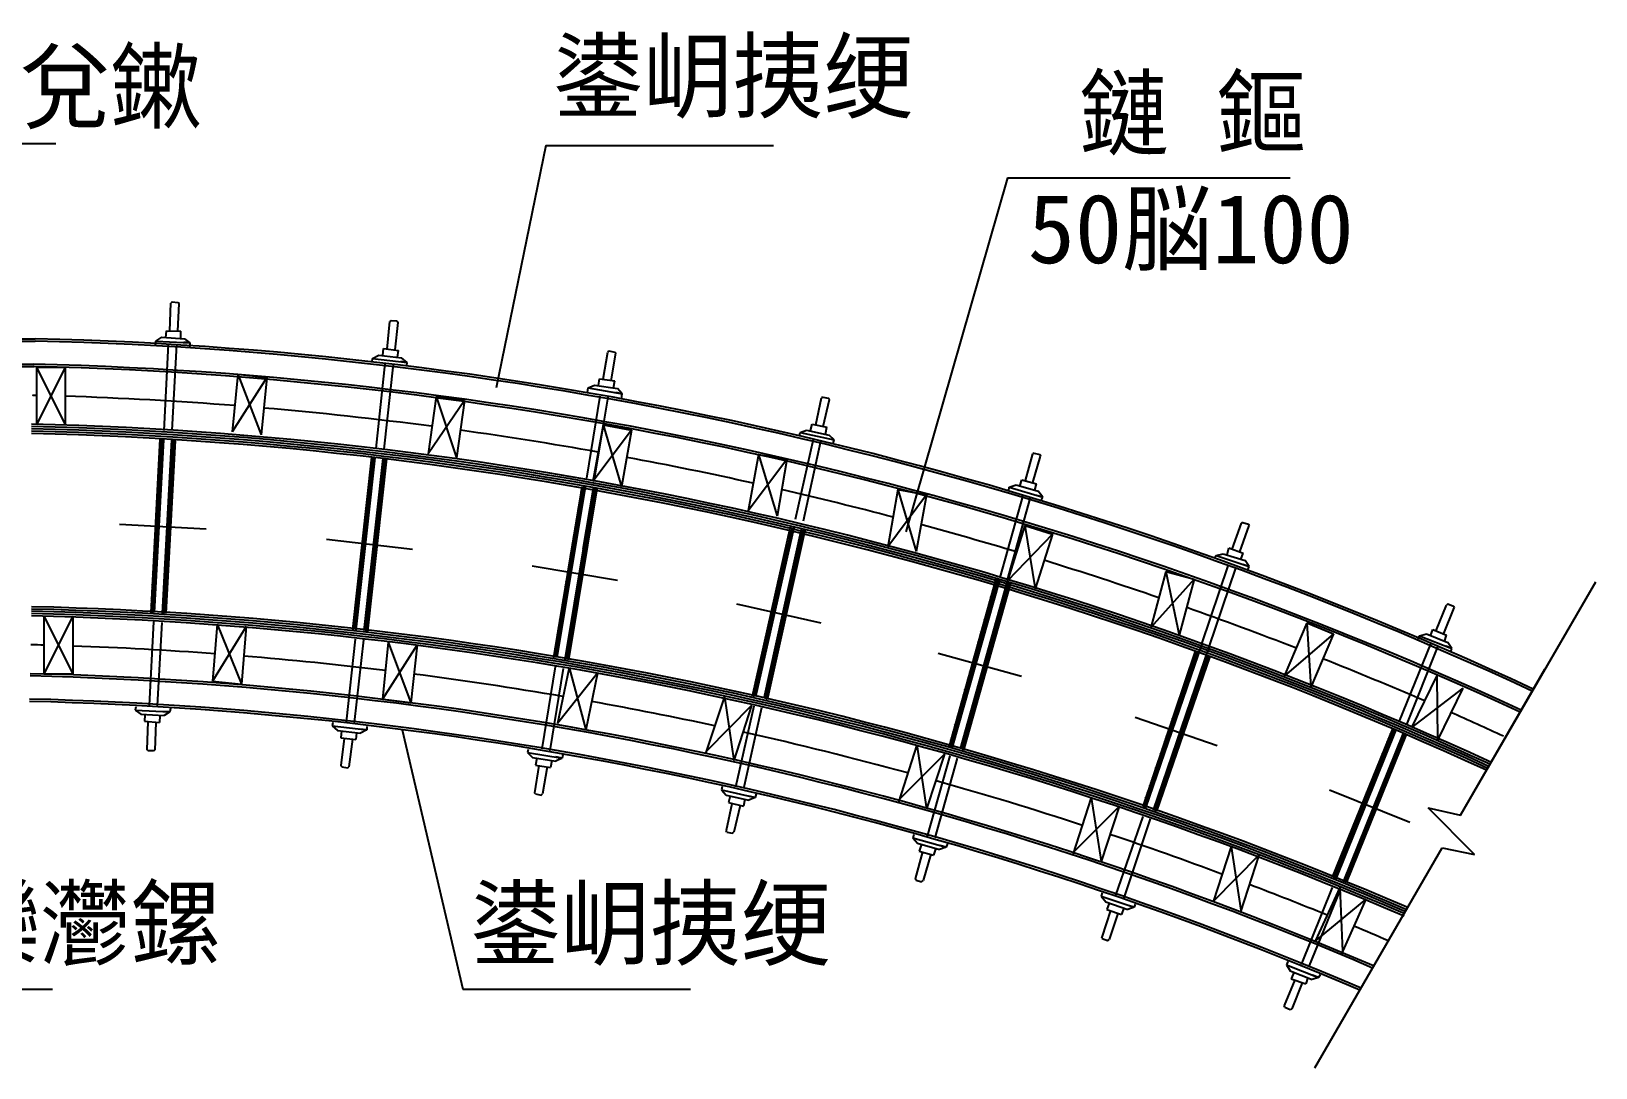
# Model space of a CAD drawing. Header units: metres. Extents: x 0 to 193, y 0 to 136.
# Drawn here: x 65.4 to 92.48, y 78.46 to 96.4 of the extents above; entities that cross this region are included whole.
import ezdxf

# ---------------------------------------------------------------- set-up
doc = ezdxf.new("R2010")
doc.units = ezdxf.units.M
doc.layers.add(' ', color=7, linetype='Continuous')

msp = doc.modelspace()

# ---------------------------------------------------------------- linework, layer by layer
at = {"layer": ' '}
for p, q in [((67.56, 91.04), (68.15, 91.01)), ((71.31, 90.74), (71.91, 90.67)), ((75.04, 90.23), (75.63, 90.13)), ((78.71, 89.46), (79.3, 89.33)), ((82.33, 88.51), (82.91, 88.34)), ((66.93, 87.87), (68.43, 87.79)), ((70.51, 87.61), (72, 87.44)), ((85.91, 87.33), (86.48, 87.14)), ((74.07, 87.15), (75.55, 86.9)), ((90.14, 82.83), (92.48, 86.87)), ((77.61, 86.49), (79.07, 86.16)), ((89.43, 85.94), (89.99, 85.72)), ((81.1, 85.64), (82.54, 85.24)), ((90.14, 82.83), (91.6, 85.36)), ((65.62, 85.28), (66.12, 85.28)), ((68.54, 85.15), (69.04, 85.1)), ((71.48, 84.84), (71.97, 84.78)), ((67.2, 84.65), (67.8, 84.62)), ((84.51, 84.53), (85.93, 84.04)), ((70.61, 84.38), (71.21, 84.31)), ((73.99, 83.92), (74.59, 83.82)), ((77.35, 83.27), (77.93, 83.14)), ((87.87, 83.27), (89.26, 82.71)), ((89.58, 82.96), (90.14, 82.83)), ((90.38, 82.15), (89.58, 82.96)), ((80.66, 82.44), (81.24, 82.28)), ((87.62, 78.46), (89.82, 82.27)), ((89.82, 82.27), (90.38, 82.15)), ((83.92, 81.43), (84.49, 81.24)), ((87.13, 80.24), (87.68, 80.02))]:
    msp.add_line(p, q, dxfattribs=at)
for centre, radius, start, end in [((63.93, 26.06), 65, 65.02, 88.64), ((63.93, 26.06), 65.04, 65.02, 88.64), ((63.89, 25.62), 65, 65.18, 88.64), ((63.89, 25.62), 65.04, 65.18, 88.64), ((63.89, 25.62), 64.5, 88.58, 88.64), ((63.89, 25.62), 64.5, 85.52, 88.14), ((63.89, 25.62), 64.5, 82.48, 85.08), ((63.89, 25.62), 63.84, 65.28, 88.64), ((63.89, 25.62), 63.88, 65.27, 88.64), ((63.89, 25.62), 63.92, 65.27, 88.64), ((63.89, 25.62), 63.96, 65.27, 88.64), ((63.89, 25.62), 64, 65.26, 88.64), ((63.89, 25.62), 64.5, 79.89, 82.03), ((63.89, 25.62), 64.5, 77.46, 79.44), ((63.89, 25.62), 64.5, 75.24, 77.01), ((63.89, 25.62), 64.5, 73.27, 74.8), ((63.89, 25.62), 64.5, 70.97, 72.83), ((63.89, 22.46), 63.96, 66.68, 88.64), ((63.89, 22.46), 64, 66.68, 88.64), ((63.89, 25.62), 64.5, 68.72, 70.53), ((63.89, 22.46), 63.84, 66.68, 88.64), ((63.89, 22.46), 63.88, 66.68, 88.64), ((63.89, 22.46), 63.92, 66.68, 88.64), ((63.89, 22.46), 63.34, 88.43, 88.64), ((63.89, 22.46), 63.34, 85.75, 87.98), ((63.89, 22.46), 63.34, 83.07, 85.3), ((63.89, 25.62), 64.5, 66.6, 68.28), ((63.89, 22.46), 62.84, 66.81, 88.64), ((63.89, 22.46), 62.8, 66.81, 88.64), ((63.89, 22.46), 63.34, 80.26, 82.62), ((63.89, 22.46), 62.36, 66.86, 88.64), ((63.89, 22.46), 62.4, 66.85, 88.64), ((63.89, 22.46), 63.34, 77.84, 79.8), ((63.89, 25.62), 64.5, 65.26, 66.15), ((63.89, 22.46), 63.34, 74.73, 77.38), ((63.89, 22.46), 63.34, 71.87, 74.27), ((63.89, 22.46), 63.34, 69.55, 71.42), ((63.89, 22.46), 63.34, 67.79, 69.1), ((63.89, 22.46), 63.34, 66.75, 67.34)]:
    msp.add_arc(centre, radius, start, end, dxfattribs=at)
for p, q in [((62.02, 94.46), (65.83, 94.46)), ((74.31, 94.43), (73.45, 90.23)), ((74.31, 94.43), (78.25, 94.43)), ((82.3, 93.87), (80.54, 87.74)), ((82.3, 93.87), (87.19, 93.87)), ((67.8, 91.22), (67.82, 91.7)), ((67.84, 91.72), (67.82, 91.7)), ((67.84, 91.72), (67.94, 91.71)), ((67.94, 91.71), (67.96, 91.69)), ((67.94, 91.21), (67.96, 91.69)), ((71.56, 90.9), (71.61, 91.38)), ((71.63, 91.4), (71.61, 91.38)), ((71.63, 91.4), (71.73, 91.39)), ((71.7, 90.89), (71.75, 91.36)), ((71.73, 91.39), (71.75, 91.36)), ((53.62, 91.08), (65.47, 91.08)), ((53.62, 91.04), (65.47, 91.04)), ((67.55, 90.98), (67.56, 91.04)), ((67.56, 91.04), (67.66, 91.11)), ((67.66, 91.11), (68.06, 91.08)), ((67.7, 89.49), (67.78, 90.99)), ((67.73, 91.1), (67.74, 91.22)), ((67.74, 91.22), (67.99, 91.21)), ((67.99, 91.09), (67.99, 91.21)), ((68.15, 91.01), (68.04, 91.02)), ((68.15, 91.01), (68.06, 91.08)), ((68.15, 90.95), (68.15, 91.01)), ((67.84, 89.49), (67.92, 90.98)), ((71.3, 90.68), (71.31, 90.74)), ((71.31, 90.74), (71.42, 90.8)), ((71.42, 90.8), (71.81, 90.75)), ((71.49, 90.79), (71.5, 90.91)), ((71.5, 90.91), (71.76, 90.88)), ((71.74, 90.76), (71.76, 90.88)), ((71.91, 90.67), (71.81, 90.75)), ((75.3, 90.38), (75.38, 90.85)), ((75.4, 90.87), (75.38, 90.85)), ((75.4, 90.87), (75.5, 90.85)), ((75.44, 90.35), (75.52, 90.83)), ((75.5, 90.85), (75.52, 90.83)), ((53.62, 90.64), (65.45, 90.64)), ((53.62, 90.6), (65.45, 90.6)), ((65.99, 90.59), (65.49, 89.59)), ((65.49, 90.59), (65.99, 89.59)), ((65.49, 90.59), (65.49, 89.59)), ((65.49, 90.59), (65.99, 90.59)), ((65.99, 90.59), (65.99, 89.59)), ((68.98, 90.47), (68.88, 89.47)), ((68.98, 90.47), (69.48, 90.41)), ((68.98, 90.47), (69.38, 89.42)), ((71.37, 89.18), (71.53, 90.65)), ((71.51, 89.17), (71.67, 90.64)), ((71.91, 90.67), (71.8, 90.69)), ((71.9, 90.61), (71.91, 90.67)), ((69.48, 90.41), (68.88, 89.47)), ((69.48, 90.41), (69.38, 89.42)), ((75.03, 90.15), (75.04, 90.23)), ((75.04, 90.23), (75.15, 90.28)), ((75.15, 90.28), (75.55, 90.22)), ((75.22, 90.27), (75.24, 90.39)), ((75.24, 90.39), (75.5, 90.35)), ((75.48, 90.23), (75.5, 90.35)), ((75.63, 90.13), (75.55, 90.22)), ((72.41, 90.08), (72.27, 89.09)), ((72.9, 90.01), (72.27, 89.09)), ((72.41, 90.08), (72.76, 89.02)), ((72.41, 90.08), (72.9, 90.01)), ((72.9, 90.01), (72.76, 89.02)), ((75.02, 88.67), (75.25, 90.09)), ((75.15, 88.65), (75.39, 90.07)), ((75.63, 90.13), (75.52, 90.15)), ((75.62, 90.04), (75.63, 90.13)), ((78.98, 89.59), (79.08, 90.06)), ((79.1, 90.07), (79.08, 90.06)), ((79.1, 90.07), (79.2, 90.05)), ((79.11, 89.56), (79.22, 90.03)), ((79.2, 90.05), (79.22, 90.03)), ((75.3, 89.59), (75.12, 88.61)), ((75.79, 89.5), (75.12, 88.61)), ((75.3, 89.59), (75.79, 89.5)), ((75.3, 89.59), (75.62, 88.52)), ((75.79, 89.5), (75.62, 88.52)), ((78.7, 89.4), (78.71, 89.46)), ((78.71, 89.46), (78.82, 89.5)), ((78.82, 89.5), (79.21, 89.41)), ((78.89, 89.49), (78.92, 89.6)), ((78.92, 89.6), (79.17, 89.55)), ((79.15, 89.43), (79.17, 89.55)), ((79.3, 89.33), (79.21, 89.41)), ((67.63, 89.34), (67.47, 86.34)), ((67.66, 89.33), (67.5, 86.34)), ((67.69, 89.33), (67.53, 86.34)), ((67.66, 89.24), (67.62, 89.21)), ((67.65, 89.17), (67.62, 89.2)), ((67.65, 89.19), (67.62, 89.17)), ((67.65, 89.13), (67.62, 89.16)), ((67.65, 89.15), (67.62, 89.12)), ((67.65, 89.1), (67.62, 89.08)), ((67.69, 89.33), (67.63, 88.25)), ((67.66, 89.26), (67.63, 89.29)), ((67.66, 89.22), (67.63, 89.25)), ((67.83, 89.33), (67.67, 86.33)), ((67.86, 89.32), (67.7, 86.33)), ((67.89, 89.32), (67.73, 86.33)), ((67.83, 89.33), (67.77, 88.25)), ((67.88, 89.19), (67.85, 89.16)), ((67.88, 89.15), (67.85, 89.18)), ((67.88, 89.14), (67.85, 89.11)), ((67.88, 89.1), (67.85, 89.07)), ((67.89, 89.32), (67.86, 89.29)), ((67.89, 89.29), (67.86, 89.32)), ((67.89, 89.24), (67.86, 89.27)), ((67.88, 89.2), (67.86, 89.23)), ((78.63, 87.96), (78.94, 89.34)), ((78.77, 87.93), (79.07, 89.31)), ((79.3, 89.33), (79.19, 89.35)), ((79.28, 89.27), (79.3, 89.33)), ((82.61, 88.63), (82.74, 89.09)), ((82.76, 89.1), (82.74, 89.09)), ((82.76, 89.1), (82.86, 89.08)), ((67.64, 88.99), (67.61, 89.02)), ((67.64, 88.95), (67.61, 88.98)), ((67.64, 88.97), (67.61, 88.94)), ((67.64, 88.9), (67.61, 88.93)), ((67.64, 88.92), (67.61, 88.9)), ((67.64, 88.86), (67.61, 88.89)), ((67.64, 88.88), (67.61, 88.85)), ((67.88, 89.05), (67.84, 89.02)), ((67.87, 88.97), (67.84, 89)), ((67.87, 88.93), (67.84, 88.96)), ((67.87, 88.92), (67.84, 88.89)), ((67.87, 88.88), (67.84, 88.91)), ((67.87, 88.87), (67.84, 88.84)), ((67.87, 89.02), (67.85, 89.05)), ((71.29, 89.03), (70.96, 86.05)), ((71.32, 89.03), (70.99, 86.05)), ((71.35, 89.02), (71.02, 86.04)), ((71.49, 89.01), (71.16, 86.03)), ((71.52, 89.01), (71.19, 86.02)), ((71.55, 89), (71.22, 86.02)), ((71.35, 89.02), (71.23, 87.95)), ((71.31, 88.89), (71.27, 88.86)), ((71.3, 88.82), (71.27, 88.85)), ((71.3, 88.84), (71.27, 88.82)), ((71.31, 88.91), (71.28, 88.94)), ((71.31, 88.93), (71.28, 88.91)), ((71.3, 88.86), (71.28, 88.9)), ((71.31, 88.95), (71.29, 88.99)), ((71.49, 89.01), (71.37, 87.94)), ((71.54, 88.87), (71.5, 88.84)), ((71.53, 88.82), (71.5, 88.8)), ((71.54, 88.88), (71.51, 88.91)), ((71.53, 88.83), (71.51, 88.87)), ((71.55, 89), (71.52, 88.97)), ((71.55, 88.97), (71.52, 89)), ((71.54, 88.92), (71.52, 88.96)), ((77.99, 89.08), (77.81, 88.1)), ((78.48, 88.99), (77.81, 88.1)), ((77.99, 89.08), (78.31, 88.01)), ((77.99, 89.08), (78.48, 88.99)), ((78.48, 88.99), (78.31, 88.01)), ((82.74, 88.59), (82.87, 89.05)), ((82.86, 89.08), (82.87, 89.05)), ((67.62, 88.63), (67.59, 88.66)), ((67.62, 88.59), (67.59, 88.62)), ((67.63, 88.72), (67.6, 88.75)), ((67.63, 88.68), (67.6, 88.71)), ((67.85, 88.61), (67.82, 88.65)), ((67.86, 88.75), (67.83, 88.78)), ((67.86, 88.7), (67.83, 88.74)), ((67.85, 88.66), (67.83, 88.69)), ((71.28, 88.62), (71.24, 88.59)), ((71.27, 88.55), (71.24, 88.58)), ((71.27, 88.57), (71.24, 88.55)), ((71.28, 88.64), (71.25, 88.67)), ((71.28, 88.66), (71.25, 88.64)), ((71.28, 88.6), (71.25, 88.63)), ((71.3, 88.8), (71.26, 88.77)), ((71.28, 88.69), (71.26, 88.72)), ((71.51, 88.6), (71.47, 88.57)), ((71.5, 88.55), (71.47, 88.53)), ((71.51, 88.61), (71.48, 88.64)), ((71.5, 88.57), (71.48, 88.6)), ((71.53, 88.78), (71.49, 88.75)), ((71.52, 88.73), (71.49, 88.71)), ((71.52, 88.7), (71.49, 88.73)), ((71.51, 88.65), (71.49, 88.69)), ((82.33, 88.51), (82.45, 88.55)), ((82.45, 88.55), (82.83, 88.44)), ((82.51, 88.53), (82.55, 88.64)), ((82.55, 88.64), (82.8, 88.57)), ((82.77, 88.46), (82.8, 88.57)), ((67.61, 88.45), (67.58, 88.48)), ((67.61, 88.41), (67.58, 88.44)), ((67.61, 88.36), (67.58, 88.39)), ((67.61, 88.32), (67.58, 88.35)), ((67.84, 88.43), (67.81, 88.47)), ((67.84, 88.39), (67.81, 88.42)), ((67.84, 88.35), (67.81, 88.38)), ((67.85, 88.48), (67.82, 88.51)), ((71.24, 88.28), (71.21, 88.32)), ((71.25, 88.37), (71.22, 88.41)), ((71.25, 88.33), (71.22, 88.36)), ((71.26, 88.42), (71.23, 88.45)), ((71.48, 88.34), (71.45, 88.38)), ((71.47, 88.3), (71.45, 88.33)), ((71.49, 88.43), (71.46, 88.46)), ((71.48, 88.39), (71.46, 88.42)), ((74.93, 88.52), (74.44, 85.56)), ((74.96, 88.52), (74.47, 85.56)), ((74.99, 88.51), (74.5, 85.56)), ((75.13, 88.49), (74.64, 85.53)), ((75.16, 88.49), (74.67, 85.53)), ((75.19, 88.48), (74.7, 85.52)), ((74.99, 88.51), (74.81, 87.45)), ((74.92, 88.29), (74.89, 88.27)), ((74.94, 88.38), (74.9, 88.36)), ((74.93, 88.31), (74.9, 88.35)), ((74.93, 88.34), (74.9, 88.31)), ((74.95, 88.42), (74.91, 88.4)), ((74.93, 88.36), (74.91, 88.39)), ((74.95, 88.45), (74.92, 88.48)), ((74.94, 88.4), (74.92, 88.44)), ((75.13, 88.49), (74.95, 87.43)), ((75.16, 88.3), (75.12, 88.28)), ((75.17, 88.35), (75.13, 88.32)), ((75.17, 88.36), (75.14, 88.39)), ((75.16, 88.31), (75.14, 88.35)), ((75.19, 88.48), (75.15, 88.46)), ((75.17, 88.4), (75.15, 88.44)), ((75.18, 88.45), (75.16, 88.48)), ((80.4, 88.47), (80.23, 87.48)), ((80.9, 88.38), (80.23, 87.48)), ((80.4, 88.47), (80.72, 87.4)), ((80.4, 88.47), (80.9, 88.38)), ((80.9, 88.38), (80.72, 87.4)), ((82.17, 86.95), (82.57, 88.37)), ((82.3, 86.91), (82.7, 88.33)), ((82.32, 88.45), (82.33, 88.51)), ((82.91, 88.34), (82.8, 88.37)), ((82.91, 88.34), (82.83, 88.44)), ((82.89, 88.29), (82.91, 88.34)), ((67.59, 88.05), (67.56, 88.08)), ((67.6, 88.18), (67.57, 88.22)), ((67.6, 88.14), (67.57, 88.17)), ((67.59, 88.09), (67.57, 88.13)), ((67.82, 88.08), (67.79, 88.11)), ((67.83, 88.21), (67.8, 88.24)), ((67.83, 88.17), (67.8, 88.2)), ((67.83, 88.12), (67.8, 88.15)), ((71.21, 88.02), (71.18, 88.05)), ((71.22, 88.1), (71.19, 88.14)), ((71.22, 88.06), (71.19, 88.09)), ((71.23, 88.15), (71.2, 88.18)), ((71.45, 88.07), (71.42, 88.11)), ((71.44, 88.03), (71.42, 88.06)), ((71.46, 88.16), (71.43, 88.2)), ((71.45, 88.12), (71.43, 88.15)), ((74.89, 88.07), (74.85, 88.05)), ((74.89, 88.11), (74.86, 88.09)), ((74.88, 88.05), (74.86, 88.08)), ((74.9, 88.14), (74.87, 88.17)), ((74.9, 88.16), (74.87, 88.13)), ((74.89, 88.09), (74.87, 88.13)), ((74.9, 88.18), (74.88, 88.21)), ((75.11, 88.04), (75.08, 88.01)), ((75.12, 88.08), (75.09, 88.06)), ((75.12, 88.05), (75.09, 88.08)), ((75.12, 88.09), (75.1, 88.13)), ((75.14, 88.22), (75.11, 88.19)), ((75.14, 88.18), (75.11, 88.22)), ((75.13, 88.14), (75.11, 88.17)), ((75.15, 88.26), (75.12, 88.23)), ((67.58, 87.87), (67.55, 87.9)), ((67.58, 87.83), (67.55, 87.86)), ((67.58, 87.78), (67.55, 87.81)), ((67.58, 87.91), (67.56, 87.95)), ((67.81, 87.9), (67.78, 87.93)), ((67.81, 87.85), (67.78, 87.88)), ((67.81, 87.81), (67.78, 87.84)), ((67.82, 87.94), (67.79, 87.97)), ((71.19, 87.84), (71.16, 87.87)), ((71.19, 87.79), (71.16, 87.83)), ((71.18, 87.75), (71.16, 87.78)), ((71.2, 87.88), (71.17, 87.91)), ((71.42, 87.81), (71.39, 87.84)), ((71.41, 87.76), (71.39, 87.79)), ((71.43, 87.9), (71.4, 87.93)), ((71.42, 87.85), (71.4, 87.88)), ((74.84, 87.78), (74.81, 87.82)), ((74.85, 87.83), (74.82, 87.86)), ((74.85, 87.87), (74.83, 87.9)), ((74.86, 87.91), (74.84, 87.95)), ((75.08, 87.83), (75.05, 87.86)), ((75.07, 87.78), (75.05, 87.82)), ((75.09, 87.87), (75.06, 87.91)), ((75.09, 87.92), (75.07, 87.95)), ((78.54, 87.82), (77.88, 84.89)), ((78.57, 87.81), (77.91, 84.88)), ((78.6, 87.81), (77.94, 84.88)), ((78.73, 87.78), (78.08, 84.85)), ((78.76, 87.77), (78.11, 84.84)), ((78.79, 87.76), (78.14, 84.83)), ((78.6, 87.81), (78.36, 86.75)), ((78.73, 87.78), (78.5, 86.72)), ((78.55, 87.74), (78.53, 87.78)), ((78.79, 87.76), (78.75, 87.74)), ((78.78, 87.73), (78.76, 87.76)), ((82.6, 87.85), (82.3, 86.89)), ((82.6, 87.85), (83.08, 87.7)), ((82.6, 87.85), (82.78, 86.75)), ((86.19, 87.44), (86.35, 87.89)), ((86.32, 87.39), (86.48, 87.85)), ((86.37, 87.9), (86.35, 87.89)), ((86.37, 87.9), (86.47, 87.87)), ((86.47, 87.87), (86.48, 87.85)), ((67.56, 87.51), (67.53, 87.54)), ((67.57, 87.65), (67.54, 87.68)), ((67.57, 87.6), (67.54, 87.63)), ((67.56, 87.56), (67.54, 87.59)), ((67.8, 87.67), (67.77, 87.7)), ((67.8, 87.63), (67.77, 87.66)), ((67.8, 87.58), (67.77, 87.61)), ((67.79, 87.54), (67.77, 87.57)), ((71.16, 87.52), (71.13, 87.56)), ((71.15, 87.48), (71.13, 87.51)), ((71.17, 87.61), (71.14, 87.65)), ((71.16, 87.57), (71.14, 87.6)), ((71.39, 87.54), (71.36, 87.57)), ((71.39, 87.49), (71.36, 87.53)), ((71.4, 87.63), (71.37, 87.66)), ((71.39, 87.58), (71.37, 87.62)), ((74.79, 87.52), (74.77, 87.55)), ((74.81, 87.6), (74.78, 87.64)), ((74.8, 87.56), (74.78, 87.59)), ((74.82, 87.65), (74.79, 87.68)), ((75.03, 87.52), (75, 87.55)), ((75.03, 87.56), (75.01, 87.6)), ((75.05, 87.65), (75.02, 87.68)), ((75.04, 87.61), (75.02, 87.64)), ((78.48, 87.43), (78.46, 87.47)), ((78.49, 87.48), (78.47, 87.51)), ((78.52, 87.59), (78.48, 87.56)), ((78.53, 87.63), (78.49, 87.61)), ((78.54, 87.68), (78.5, 87.65)), ((78.52, 87.61), (78.5, 87.64)), ((78.55, 87.72), (78.51, 87.7)), ((78.53, 87.65), (78.51, 87.69)), ((78.54, 87.7), (78.52, 87.73)), ((78.73, 87.5), (78.7, 87.48)), ((78.72, 87.47), (78.7, 87.5)), ((78.74, 87.54), (78.71, 87.52)), ((78.75, 87.59), (78.72, 87.56)), ((78.76, 87.63), (78.73, 87.61)), ((78.75, 87.6), (78.73, 87.63)), ((78.76, 87.64), (78.74, 87.68)), ((78.77, 87.68), (78.75, 87.72)), ((83.08, 87.7), (82.3, 86.89)), ((83.08, 87.7), (82.78, 86.75)), ((67.55, 87.33), (67.52, 87.36)), ((67.55, 87.29), (67.52, 87.32)), ((67.55, 87.24), (67.52, 87.27)), ((67.55, 87.38), (67.53, 87.41)), ((67.78, 87.31), (67.75, 87.35)), ((67.78, 87.27), (67.75, 87.3)), ((67.79, 87.4), (67.76, 87.44)), ((67.78, 87.36), (67.76, 87.39)), ((71.13, 87.26), (71.1, 87.29)), ((71.12, 87.21), (71.1, 87.25)), ((71.14, 87.35), (71.11, 87.38)), ((71.13, 87.3), (71.11, 87.33)), ((71.36, 87.27), (71.33, 87.3)), ((71.36, 87.23), (71.33, 87.26)), ((71.37, 87.36), (71.34, 87.39)), ((71.37, 87.32), (71.34, 87.35)), ((74.76, 87.29), (74.73, 87.33)), ((74.75, 87.25), (74.73, 87.28)), ((74.76, 87.34), (74.74, 87.37)), ((74.77, 87.38), (74.75, 87.42)), ((74.98, 87.25), (74.96, 87.29)), ((75, 87.34), (74.97, 87.37)), ((74.99, 87.3), (74.97, 87.33)), ((75.01, 87.38), (74.98, 87.42)), ((78.42, 87.17), (78.4, 87.21)), ((78.43, 87.21), (78.41, 87.25)), ((78.47, 87.37), (78.43, 87.35)), ((78.48, 87.41), (78.44, 87.39)), ((78.46, 87.35), (78.44, 87.38)), ((78.49, 87.46), (78.45, 87.43)), ((78.47, 87.39), (78.45, 87.43)), ((78.66, 87.16), (78.63, 87.19)), ((78.67, 87.2), (78.64, 87.24)), ((78.69, 87.32), (78.66, 87.3)), ((78.7, 87.37), (78.67, 87.34)), ((78.69, 87.33), (78.67, 87.37)), ((78.7, 87.38), (78.68, 87.41)), ((78.71, 87.42), (78.69, 87.46)), ((85.89, 87.28), (85.91, 87.33)), ((85.91, 87.33), (86.03, 87.36)), ((86.03, 87.36), (86.41, 87.24)), ((86.1, 87.34), (86.13, 87.46)), ((86.13, 87.46), (86.38, 87.37)), ((86.34, 87.26), (86.38, 87.37)), ((86.48, 87.14), (86.41, 87.24)), ((67.53, 86.97), (67.5, 87.01)), ((67.53, 87.02), (67.51, 87.05)), ((67.76, 87), (67.74, 87.03)), ((71.1, 86.99), (71.07, 87.02)), ((71.09, 86.94), (71.07, 86.98)), ((71.11, 87.08), (71.08, 87.11)), ((71.1, 87.03), (71.08, 87.07)), ((71.33, 87), (71.3, 87.04)), ((71.33, 86.96), (71.3, 86.99)), ((71.34, 87.09), (71.31, 87.13)), ((71.34, 87.05), (71.31, 87.08)), ((74.71, 86.98), (74.68, 87.02)), ((74.71, 87.03), (74.69, 87.06)), ((74.73, 87.12), (74.7, 87.15)), ((74.72, 87.07), (74.7, 87.11)), ((74.94, 86.99), (74.91, 87.02)), ((74.95, 87.03), (74.92, 87.06)), ((74.95, 87.07), (74.93, 87.11)), ((74.96, 87.12), (74.94, 87.15)), ((78.36, 86.91), (78.34, 86.94)), ((78.37, 86.95), (78.35, 86.99)), ((78.4, 87.08), (78.38, 87.12)), ((78.41, 87.13), (78.39, 87.16)), ((78.6, 86.9), (78.57, 86.93)), ((78.61, 86.94), (78.58, 86.98)), ((78.64, 87.07), (78.61, 87.11)), ((78.65, 87.11), (78.62, 87.15)), ((82.1, 86.92), (81.29, 84.03)), ((85.04, 87.05), (84.78, 86.08)), ((85.53, 86.92), (84.78, 86.08)), ((85.04, 87.05), (85.27, 85.95)), ((85.04, 87.05), (85.53, 86.92)), ((85.53, 86.92), (85.27, 85.95)), ((85.66, 85.8), (86.12, 87.15)), ((85.79, 85.75), (86.25, 87.11)), ((86.48, 87.14), (86.37, 87.17)), ((86.46, 87.08), (86.48, 87.14)), ((67.52, 86.79), (67.49, 86.83)), ((67.52, 86.75), (67.49, 86.78)), ((67.52, 86.7), (67.49, 86.74)), ((67.52, 86.84), (67.5, 86.87)), ((67.75, 86.78), (67.72, 86.81)), ((67.75, 86.73), (67.72, 86.76)), ((67.76, 86.87), (67.73, 86.9)), ((67.75, 86.82), (67.73, 86.85)), ((71.07, 86.72), (71.04, 86.75)), ((71.06, 86.68), (71.04, 86.71)), ((71.3, 86.69), (71.27, 86.72)), ((74.67, 86.76), (74.64, 86.8)), ((74.66, 86.72), (74.64, 86.75)), ((74.68, 86.81), (74.65, 86.84)), ((74.68, 86.85), (74.66, 86.89)), ((74.9, 86.72), (74.87, 86.75)), ((74.9, 86.76), (74.88, 86.8)), ((74.92, 86.85), (74.89, 86.89)), ((74.91, 86.81), (74.89, 86.84)), ((78.31, 86.64), (78.28, 86.68)), ((78.32, 86.69), (78.29, 86.72)), ((78.34, 86.82), (78.32, 86.86)), ((78.35, 86.86), (78.33, 86.9)), ((78.54, 86.63), (78.52, 86.67)), ((78.55, 86.68), (78.53, 86.71)), ((78.58, 86.81), (78.55, 86.84)), ((78.59, 86.85), (78.56, 86.89)), ((82.13, 86.91), (81.31, 84.02)), ((82.16, 86.9), (81.34, 84.01)), ((82.29, 86.86), (81.48, 83.98)), ((82.32, 86.86), (81.51, 83.97)), ((82.35, 86.85), (81.54, 83.96)), ((82.16, 86.9), (81.86, 85.86)), ((82.29, 86.86), (82, 85.82)), ((82.06, 86.69), (82.03, 86.67)), ((82.08, 86.73), (82.04, 86.71)), ((82.09, 86.77), (82.05, 86.75)), ((82.07, 86.71), (82.05, 86.75)), ((82.1, 86.82), (82.06, 86.8)), ((82.08, 86.75), (82.06, 86.79)), ((82.09, 86.79), (82.07, 86.83)), ((82.11, 86.84), (82.09, 86.87)), ((82.3, 86.67), (82.26, 86.65)), ((82.31, 86.72), (82.27, 86.7)), ((82.3, 86.68), (82.28, 86.72)), ((82.31, 86.73), (82.29, 86.76)), ((82.35, 86.85), (82.31, 86.83)), ((82.33, 86.77), (82.31, 86.81)), ((82.34, 86.81), (82.32, 86.85)), ((67.5, 86.44), (67.47, 86.47)), ((67.51, 86.57), (67.48, 86.6)), ((67.51, 86.53), (67.48, 86.56)), ((67.5, 86.48), (67.48, 86.51)), ((67.74, 86.6), (67.71, 86.63)), ((67.74, 86.55), (67.71, 86.58)), ((67.74, 86.51), (67.71, 86.54)), ((67.73, 86.46), (67.71, 86.49)), ((71.04, 86.45), (71.01, 86.49)), ((71.03, 86.41), (71.01, 86.44)), ((71.05, 86.54), (71.02, 86.58)), ((71.04, 86.5), (71.02, 86.53)), ((71.27, 86.42), (71.24, 86.46)), ((71.28, 86.51), (71.25, 86.55)), ((71.27, 86.47), (71.25, 86.5)), ((71.28, 86.56), (71.26, 86.59)), ((74.62, 86.45), (74.59, 86.49)), ((74.63, 86.5), (74.6, 86.53)), ((74.63, 86.54), (74.61, 86.58)), ((74.64, 86.59), (74.62, 86.62)), ((74.86, 86.5), (74.83, 86.53)), ((74.85, 86.45), (74.83, 86.49)), ((74.87, 86.54), (74.84, 86.58)), ((74.87, 86.59), (74.85, 86.62)), ((78.25, 86.38), (78.22, 86.42)), ((78.26, 86.43), (78.23, 86.46)), ((78.29, 86.56), (78.26, 86.59)), ((78.3, 86.6), (78.27, 86.64)), ((78.48, 86.37), (78.46, 86.41)), ((78.49, 86.41), (78.47, 86.45)), ((78.52, 86.55), (78.5, 86.58)), ((78.53, 86.59), (78.51, 86.62)), ((82, 86.47), (81.97, 86.45)), ((82.02, 86.51), (81.98, 86.49)), ((82, 86.45), (81.98, 86.49)), ((82.03, 86.56), (81.99, 86.54)), ((82.01, 86.49), (81.99, 86.53)), ((82.02, 86.54), (82, 86.57)), ((82.03, 86.58), (82.01, 86.62)), ((82.23, 86.41), (82.19, 86.39)), ((82.24, 86.46), (82.2, 86.44)), ((82.23, 86.42), (82.21, 86.46)), ((82.24, 86.47), (82.22, 86.5)), ((82.25, 86.51), (82.23, 86.55)), ((82.28, 86.59), (82.24, 86.57)), ((82.29, 86.63), (82.25, 86.61)), ((82.27, 86.55), (82.25, 86.59)), ((89.72, 86.03), (89.9, 86.47)), ((89.85, 85.98), (90.03, 86.42)), ((89.92, 86.49), (89.9, 86.47)), ((89.92, 86.49), (90.02, 86.45)), ((90.02, 86.45), (90.03, 86.42)), ((66.12, 86.28), (65.62, 85.28)), ((65.62, 86.28), (66.12, 85.28)), ((65.62, 86.28), (65.62, 85.28)), ((66.12, 86.28), (66.12, 85.28)), ((67.52, 86.18), (67.44, 84.74)), ((67.66, 86.17), (67.58, 84.73)), ((67.73, 86.33), (67.7, 86.36)), ((68.62, 86.14), (68.54, 85.15)), ((68.62, 86.14), (69.04, 85.1)), ((71.01, 86.19), (70.98, 86.22)), ((71, 86.14), (70.98, 86.17)), ((71.02, 86.27), (70.99, 86.31)), ((71.01, 86.23), (70.99, 86.26)), ((71.24, 86.16), (71.21, 86.19)), ((71.25, 86.24), (71.22, 86.28)), ((71.24, 86.2), (71.22, 86.23)), ((71.25, 86.29), (71.23, 86.32)), ((74.57, 86.19), (74.55, 86.22)), ((74.58, 86.23), (74.56, 86.27)), ((74.81, 86.19), (74.78, 86.22)), ((78.18, 86.07), (78.16, 86.11)), ((78.19, 86.12), (78.17, 86.15)), ((78.2, 86.16), (78.18, 86.2)), ((78.23, 86.29), (78.2, 86.33)), ((78.24, 86.34), (78.21, 86.37)), ((78.42, 86.11), (78.4, 86.14)), ((78.43, 86.15), (78.41, 86.19)), ((78.46, 86.28), (78.44, 86.32)), ((78.47, 86.33), (78.45, 86.36)), ((81.92, 86.19), (81.9, 86.23)), ((81.94, 86.23), (81.92, 86.27)), ((81.95, 86.28), (81.93, 86.31)), ((81.96, 86.32), (81.94, 86.36)), ((82.16, 86.17), (82.14, 86.2)), ((82.17, 86.21), (82.15, 86.25)), ((82.18, 86.25), (82.16, 86.29)), ((82.19, 86.29), (82.17, 86.33)), ((87.48, 86.16), (87.09, 85.24)), ((87.48, 86.16), (87.55, 85.05)), ((87.48, 86.16), (87.94, 85.97)), ((69.12, 86.1), (68.54, 85.15)), ((69.12, 86.1), (69.04, 85.1)), ((71.01, 85.88), (70.85, 84.45)), ((71.15, 85.87), (70.99, 84.44)), ((71.22, 86.02), (71.2, 86.05)), ((74.53, 85.92), (74.5, 85.96)), ((74.54, 85.97), (74.51, 86)), ((74.54, 86.01), (74.52, 86.04)), ((74.55, 86.05), (74.53, 86.09)), ((74.76, 85.92), (74.74, 85.96)), ((74.78, 86.01), (74.75, 86.05)), ((74.77, 85.97), (74.75, 86)), ((74.78, 86.05), (74.76, 86.09)), ((78.12, 85.81), (78.1, 85.85)), ((78.13, 85.86), (78.11, 85.89)), ((78.14, 85.9), (78.12, 85.94)), ((78.17, 86.03), (78.15, 86.07)), ((78.35, 85.8), (78.33, 85.84)), ((78.36, 85.84), (78.34, 85.88)), ((78.37, 85.89), (78.35, 85.92)), ((78.4, 86.02), (78.38, 86.05)), ((78.41, 86.06), (78.39, 86.1)), ((81.81, 85.8), (81.79, 85.84)), ((81.85, 85.93), (81.83, 85.97)), ((81.86, 85.97), (81.84, 86.01)), ((81.88, 86.02), (81.86, 86.05)), ((81.89, 86.06), (81.87, 86.1)), ((82.08, 85.91), (82.06, 85.94)), ((82.1, 85.95), (82.07, 85.99)), ((82.11, 85.99), (82.09, 86.03)), ((82.12, 86.04), (82.1, 86.07)), ((87.94, 85.97), (87.09, 85.24)), ((87.94, 85.97), (87.55, 85.05)), ((89.41, 85.88), (89.43, 85.94)), ((89.43, 85.94), (89.55, 85.97)), ((89.55, 85.97), (89.92, 85.82)), ((89.62, 85.94), (89.66, 86.05)), ((89.66, 86.05), (89.9, 85.95)), ((89.86, 85.84), (89.9, 85.95)), ((71.58, 85.83), (71.48, 84.84)), ((72.08, 85.78), (71.48, 84.84)), ((71.58, 85.83), (71.97, 84.78)), ((72.08, 85.78), (71.97, 84.78)), ((74.49, 85.66), (74.46, 85.69)), ((74.49, 85.7), (74.47, 85.73)), ((74.51, 85.79), (74.48, 85.82)), ((74.5, 85.74), (74.48, 85.78)), ((74.72, 85.66), (74.69, 85.69)), ((74.73, 85.7), (74.7, 85.74)), ((74.73, 85.74), (74.71, 85.78)), ((74.74, 85.79), (74.72, 85.82)), ((78.06, 85.55), (78.04, 85.58)), ((78.11, 85.77), (78.09, 85.8)), ((78.34, 85.76), (78.32, 85.79)), ((81.74, 85.54), (81.72, 85.58)), ((81.78, 85.67), (81.76, 85.71)), ((81.79, 85.71), (81.77, 85.75)), ((81.8, 85.76), (81.78, 85.79)), ((82.01, 85.65), (81.99, 85.68)), ((82.02, 85.69), (82, 85.73)), ((82.03, 85.73), (82.01, 85.77)), ((82.05, 85.78), (82.03, 85.81)), ((85.55, 85.67), (84.64, 82.98)), ((85.58, 85.66), (84.66, 82.97)), ((85.66, 85.8), (84.69, 82.96)), ((85.79, 85.76), (84.82, 82.92)), ((85.77, 85.59), (84.85, 82.91)), ((85.8, 85.58), (84.88, 82.9)), ((85.66, 85.8), (85.31, 84.78)), ((85.79, 85.76), (85.45, 84.74)), ((85.56, 85.59), (85.52, 85.58)), ((85.57, 85.64), (85.54, 85.62)), ((85.57, 85.61), (85.55, 85.65)), ((85.79, 85.57), (85.75, 85.55)), ((89.08, 84.45), (89.63, 85.81)), ((89.21, 84.4), (89.75, 85.75)), ((89.99, 85.72), (89.89, 85.76)), ((89.99, 85.72), (89.92, 85.82)), ((89.97, 85.66), (89.99, 85.72)), ((74.47, 85.4), (74.24, 83.98)), ((74.61, 85.37), (74.38, 83.95)), ((74.71, 85.39), (74.51, 84.42)), ((74.7, 85.52), (74.67, 85.56)), ((74.71, 85.39), (75, 84.31)), ((78, 85.29), (77.98, 85.32)), ((78.01, 85.33), (77.99, 85.37)), ((78.02, 85.37), (78, 85.41)), ((78.05, 85.5), (78.03, 85.54)), ((78.24, 85.27), (78.21, 85.31)), ((78.25, 85.32), (78.22, 85.35)), ((78.26, 85.36), (78.23, 85.4)), ((78.28, 85.49), (78.26, 85.53)), ((81.67, 85.28), (81.65, 85.32)), ((81.71, 85.41), (81.68, 85.45)), ((81.72, 85.45), (81.7, 85.49)), ((81.73, 85.5), (81.71, 85.53)), ((81.94, 85.39), (81.92, 85.42)), ((81.95, 85.43), (81.93, 85.47)), ((81.96, 85.47), (81.94, 85.51)), ((81.97, 85.52), (81.95, 85.55)), ((85.49, 85.38), (85.45, 85.36)), ((85.5, 85.42), (85.46, 85.41)), ((85.48, 85.36), (85.46, 85.4)), ((85.49, 85.4), (85.47, 85.44)), ((85.52, 85.47), (85.48, 85.45)), ((85.51, 85.44), (85.49, 85.48)), ((85.52, 85.49), (85.5, 85.53)), ((85.71, 85.31), (85.67, 85.29)), ((85.72, 85.36), (85.68, 85.34)), ((85.71, 85.32), (85.69, 85.36)), ((85.72, 85.37), (85.7, 85.4)), ((85.74, 85.41), (85.72, 85.45)), ((85.75, 85.45), (85.73, 85.49)), ((85.76, 85.48), (85.73, 85.46)), ((85.78, 85.53), (85.74, 85.51)), ((75.2, 85.29), (74.51, 84.42)), ((75.2, 85.29), (75, 84.31)), ((77.94, 85.02), (77.92, 85.06)), ((77.95, 85.07), (77.93, 85.1)), ((77.96, 85.11), (77.94, 85.15)), ((77.99, 85.24), (77.97, 85.28)), ((78.18, 85.01), (78.15, 85.05)), ((78.19, 85.05), (78.16, 85.09)), ((78.2, 85.1), (78.17, 85.13)), ((78.23, 85.23), (78.2, 85.27)), ((81.6, 85.02), (81.58, 85.06)), ((81.63, 85.15), (81.61, 85.19)), ((81.64, 85.2), (81.62, 85.23)), ((81.66, 85.24), (81.64, 85.28)), ((81.83, 85), (81.81, 85.04)), ((81.86, 85.13), (81.84, 85.16)), ((81.88, 85.17), (81.86, 85.21)), ((81.89, 85.21), (81.87, 85.25)), ((81.9, 85.26), (81.88, 85.29)), ((85.39, 85.1), (85.37, 85.14)), ((85.41, 85.15), (85.39, 85.19)), ((85.42, 85.19), (85.4, 85.23)), ((85.43, 85.23), (85.42, 85.27)), ((85.62, 85.07), (85.6, 85.11)), ((85.64, 85.11), (85.62, 85.15)), ((85.65, 85.15), (85.63, 85.19)), ((85.67, 85.2), (85.65, 85.23)), ((89.73, 85.25), (89.29, 84.35)), ((90.18, 85.03), (89.29, 84.35)), ((89.73, 85.25), (89.74, 84.13)), ((90.18, 85.03), (89.74, 84.13)), ((77.4, 84.89), (77.07, 83.9)), ((77.4, 84.89), (77.56, 83.78)), ((77.93, 84.98), (77.91, 85.01)), ((78.14, 84.84), (78.12, 84.87)), ((78.17, 84.97), (78.14, 85)), ((81.56, 84.89), (81.54, 84.93)), ((81.57, 84.94), (81.55, 84.97)), ((81.58, 84.98), (81.56, 85.02)), ((81.79, 84.87), (81.77, 84.91)), ((81.8, 84.91), (81.78, 84.95)), ((81.82, 84.95), (81.8, 84.99)), ((85.26, 84.72), (85.24, 84.76)), ((85.3, 84.85), (85.29, 84.89)), ((85.32, 84.89), (85.3, 84.93)), ((85.33, 84.93), (85.31, 84.97)), ((85.35, 84.98), (85.33, 85.02)), ((85.53, 84.81), (85.52, 84.85)), ((85.55, 84.86), (85.53, 84.89)), ((85.56, 84.9), (85.55, 84.94)), ((85.58, 84.94), (85.56, 84.98)), ((67.21, 84.71), (67.2, 84.65)), ((67.2, 84.65), (67.3, 84.58)), ((67.3, 84.58), (67.7, 84.56)), ((67.37, 84.57), (67.36, 84.46)), ((67.63, 84.56), (67.62, 84.44)), ((67.8, 84.62), (67.69, 84.63)), ((67.8, 84.62), (67.7, 84.56)), ((67.81, 84.68), (67.8, 84.62)), ((77.87, 84.73), (77.09, 83.94)), ((77.87, 84.73), (77.56, 83.78)), ((77.91, 84.72), (77.59, 83.32)), ((78.04, 84.69), (77.73, 83.29)), ((81.44, 84.46), (81.42, 84.5)), ((81.45, 84.5), (81.43, 84.54)), ((81.49, 84.63), (81.47, 84.67)), ((81.5, 84.68), (81.48, 84.71)), ((81.68, 84.48), (81.66, 84.52)), ((81.72, 84.61), (81.7, 84.65)), ((85.17, 84.47), (85.15, 84.51)), ((85.22, 84.59), (85.2, 84.63)), ((85.23, 84.64), (85.21, 84.68)), ((85.25, 84.68), (85.23, 84.72)), ((85.45, 84.56), (85.43, 84.6)), ((85.46, 84.6), (85.44, 84.64)), ((85.48, 84.64), (85.46, 84.68)), ((85.49, 84.69), (85.47, 84.72)), ((67.36, 84.46), (67.62, 84.44)), ((67.42, 84.45), (67.4, 83.97)), ((67.56, 84.44), (67.54, 83.96)), ((70.62, 84.44), (70.61, 84.38)), ((70.61, 84.38), (70.7, 84.3)), ((70.7, 84.3), (71.1, 84.25)), ((70.77, 84.29), (70.76, 84.17)), ((71.03, 84.26), (71.02, 84.14)), ((71.21, 84.31), (71.09, 84.32)), ((71.21, 84.31), (71.1, 84.25)), ((71.21, 84.37), (71.21, 84.31)), ((71.82, 84.31), (72.87, 79.82)), ((81.37, 84.2), (81.34, 84.24)), ((81.38, 84.24), (81.36, 84.28)), ((81.41, 84.37), (81.39, 84.41)), ((81.43, 84.42), (81.41, 84.45)), ((81.61, 84.22), (81.59, 84.26)), ((81.65, 84.35), (81.62, 84.39)), ((81.66, 84.39), (81.64, 84.43)), ((81.67, 84.44), (81.65, 84.47)), ((85.09, 84.21), (85.07, 84.25)), ((85.13, 84.34), (85.11, 84.38)), ((85.14, 84.38), (85.13, 84.42)), ((85.16, 84.42), (85.14, 84.46)), ((85.36, 84.3), (85.34, 84.34)), ((85.38, 84.35), (85.36, 84.38)), ((85.39, 84.39), (85.37, 84.43)), ((85.4, 84.43), (85.39, 84.47)), ((88.96, 84.33), (87.92, 81.76)), ((88.99, 84.32), (87.95, 81.74)), ((89.02, 84.31), (87.98, 81.73)), ((89.15, 84.25), (88.11, 81.68)), ((89.17, 84.24), (88.14, 81.67)), ((89.2, 84.23), (88.16, 81.66)), ((89.02, 84.31), (88.7, 83.51)), ((89.15, 84.25), (88.83, 83.46)), ((88.94, 84.21), (88.93, 84.25)), ((88.99, 84.31), (88.95, 84.29)), ((89.2, 84.23), (89.16, 84.21)), ((67.42, 83.95), (67.4, 83.97)), ((67.42, 83.95), (67.52, 83.95)), ((67.52, 83.95), (67.54, 83.96)), ((70.76, 84.17), (71.02, 84.14)), ((70.82, 84.16), (70.76, 83.69)), ((70.96, 84.15), (70.9, 83.67)), ((74, 83.97), (73.99, 83.92)), ((80.73, 84.05), (80.41, 83.06)), ((80.73, 84.05), (80.9, 82.94)), ((81.34, 84.11), (81.32, 84.15)), ((81.35, 84.16), (81.33, 84.19)), ((81.54, 83.96), (81.52, 84)), ((81.57, 84.09), (81.55, 84.13)), ((81.58, 84.13), (81.56, 84.17)), ((81.6, 84.18), (81.58, 84.21)), ((84.99, 83.91), (84.97, 83.95)), ((85, 83.96), (84.98, 84)), ((85.04, 84.08), (85.02, 84.12)), ((85.06, 84.13), (85.04, 84.17)), ((85.07, 84.17), (85.05, 84.21)), ((85.23, 83.92), (85.21, 83.96)), ((85.27, 84.05), (85.25, 84.09)), ((85.29, 84.09), (85.27, 84.13)), ((85.3, 84.13), (85.28, 84.17)), ((85.32, 84.18), (85.3, 84.21)), ((88.83, 83.91), (88.81, 83.95)), ((88.84, 83.96), (88.83, 84)), ((88.9, 84.1), (88.86, 84.09)), ((88.92, 84.14), (88.88, 84.13)), ((88.89, 84.08), (88.88, 84.12)), ((88.91, 84.12), (88.89, 84.16)), ((88.94, 84.19), (88.9, 84.17)), ((88.93, 84.16), (88.91, 84.2)), ((89.07, 83.91), (89.06, 83.95)), ((89.12, 84.02), (89.08, 84.01)), ((89.14, 84.06), (89.1, 84.05)), ((89.12, 84.03), (89.11, 84.07)), ((89.14, 84.07), (89.12, 84.11)), ((89.16, 84.11), (89.14, 84.15)), ((89.19, 84.19), (89.15, 84.17)), ((89.17, 84.16), (89.16, 84.2)), ((70.78, 83.67), (70.76, 83.69)), ((70.78, 83.67), (70.88, 83.65)), ((70.88, 83.65), (70.9, 83.67)), ((73.99, 83.92), (74.08, 83.83)), ((74.08, 83.83), (74.48, 83.77)), ((74.19, 83.69), (74.11, 83.22)), ((74.15, 83.82), (74.13, 83.7)), ((74.13, 83.7), (74.39, 83.66)), ((74.33, 83.67), (74.25, 83.2)), ((74.41, 83.78), (74.39, 83.66)), ((74.59, 83.82), (74.48, 83.84)), ((74.59, 83.82), (74.48, 83.77)), ((74.6, 83.88), (74.59, 83.82)), ((81.21, 83.89), (80.42, 83.1)), ((81.21, 83.89), (80.9, 82.94)), ((81.3, 83.86), (80.91, 82.47)), ((81.43, 83.82), (81.04, 82.44)), ((84.96, 83.83), (84.94, 83.87)), ((84.97, 83.87), (84.95, 83.91)), ((85.19, 83.79), (85.17, 83.83)), ((85.2, 83.84), (85.18, 83.87)), ((85.22, 83.88), (85.2, 83.92)), ((88.73, 83.66), (88.71, 83.7)), ((88.74, 83.71), (88.73, 83.75)), ((88.79, 83.83), (88.78, 83.87)), ((88.81, 83.87), (88.79, 83.91)), ((88.97, 83.66), (88.95, 83.7)), ((89.02, 83.78), (89.01, 83.82)), ((89.04, 83.82), (89.02, 83.86)), ((89.06, 83.87), (89.04, 83.9)), ((84.8, 83.36), (84.78, 83.4)), ((84.81, 83.41), (84.79, 83.44)), ((84.83, 83.45), (84.81, 83.49)), ((84.87, 83.58), (84.85, 83.61)), ((84.88, 83.62), (84.86, 83.66)), ((85.04, 83.37), (85.02, 83.41)), ((85.06, 83.41), (85.04, 83.45)), ((85.1, 83.54), (85.08, 83.58)), ((88.61, 83.37), (88.59, 83.41)), ((88.63, 83.42), (88.61, 83.45)), ((88.64, 83.46), (88.63, 83.5)), ((88.69, 83.58), (88.68, 83.62)), ((88.71, 83.62), (88.69, 83.66)), ((88.85, 83.37), (88.84, 83.4)), ((88.87, 83.41), (88.85, 83.45)), ((88.92, 83.53), (88.9, 83.57)), ((88.94, 83.57), (88.92, 83.61)), ((88.95, 83.62), (88.94, 83.65)), ((74.13, 83.2), (74.11, 83.22)), ((74.13, 83.2), (74.23, 83.18)), ((74.23, 83.18), (74.25, 83.2)), ((77.36, 83.33), (77.35, 83.27)), ((77.35, 83.27), (77.43, 83.18)), ((77.43, 83.18), (77.82, 83.09)), ((77.5, 83.17), (77.47, 83.05)), ((77.93, 83.14), (77.82, 83.16)), ((77.93, 83.14), (77.82, 83.09)), ((77.95, 83.2), (77.93, 83.14)), ((83.75, 83.14), (83.43, 82.15)), ((83.75, 83.14), (83.92, 82.03)), ((84.71, 83.11), (84.69, 83.15)), ((84.72, 83.15), (84.71, 83.19)), ((84.74, 83.19), (84.72, 83.23)), ((84.78, 83.32), (84.76, 83.36)), ((84.95, 83.11), (84.94, 83.15)), ((84.97, 83.16), (84.95, 83.19)), ((85.01, 83.28), (84.99, 83.32)), ((85.03, 83.33), (85.01, 83.36)), ((88.51, 83.12), (88.49, 83.16)), ((88.52, 83.17), (88.51, 83.2)), ((88.54, 83.21), (88.52, 83.25)), ((88.59, 83.33), (88.58, 83.37)), ((88.75, 83.12), (88.74, 83.15)), ((88.77, 83.16), (88.75, 83.2)), ((88.82, 83.28), (88.8, 83.32)), ((88.84, 83.32), (88.82, 83.36)), ((77.53, 83.03), (77.43, 82.57)), ((77.47, 83.05), (77.73, 82.99)), ((77.67, 83), (77.56, 82.54)), ((77.75, 83.11), (77.73, 82.99)), ((84.23, 82.98), (83.44, 82.19)), ((84.23, 82.98), (83.92, 82.03)), ((84.69, 83.07), (84.68, 83.1)), ((84.88, 82.9), (84.86, 82.94)), ((84.93, 83.03), (84.91, 83.07)), ((84.94, 83.07), (84.92, 83.11)), ((88.39, 82.83), (88.37, 82.87)), ((88.41, 82.87), (88.39, 82.91)), ((88.42, 82.92), (88.41, 82.95)), ((88.44, 82.96), (88.42, 83)), ((88.49, 83.08), (88.47, 83.12)), ((88.63, 82.82), (88.62, 82.86)), ((88.65, 82.87), (88.63, 82.91)), ((88.67, 82.91), (88.65, 82.95)), ((88.72, 83.03), (88.7, 83.07)), ((88.74, 83.07), (88.72, 83.11)), ((84.64, 82.81), (84.17, 81.45)), ((84.77, 82.77), (84.31, 81.4)), ((88.29, 82.58), (88.27, 82.62)), ((88.31, 82.62), (88.29, 82.66)), ((88.32, 82.67), (88.31, 82.7)), ((88.34, 82.71), (88.32, 82.75)), ((88.53, 82.57), (88.52, 82.61)), ((88.55, 82.62), (88.53, 82.66)), ((88.57, 82.66), (88.55, 82.7)), ((88.62, 82.78), (88.6, 82.82)), ((77.44, 82.54), (77.43, 82.57)), ((77.44, 82.54), (77.54, 82.52)), ((77.54, 82.52), (77.56, 82.54)), ((80.68, 82.5), (80.66, 82.44)), ((80.66, 82.44), (80.74, 82.35)), ((80.74, 82.35), (81.12, 82.24)), ((80.81, 82.33), (80.77, 82.21)), ((81.26, 82.34), (81.24, 82.28)), ((88.19, 82.33), (88.17, 82.37)), ((88.2, 82.37), (88.19, 82.41)), ((88.42, 82.28), (88.4, 82.32)), ((88.52, 82.53), (88.5, 82.57)), ((80.83, 82.2), (80.7, 81.73)), ((80.77, 82.21), (81.02, 82.14)), ((80.97, 82.16), (80.84, 81.7)), ((81.06, 82.26), (81.02, 82.14)), ((81.24, 82.28), (81.12, 82.24)), ((81.24, 82.28), (81.13, 82.31)), ((86.17, 82.29), (85.86, 81.33)), ((86.65, 82.14), (85.86, 81.34)), ((86.17, 82.29), (86.34, 81.19)), ((86.65, 82.14), (86.33, 81.16)), ((88.09, 82.08), (88.07, 82.12)), ((88.1, 82.12), (88.09, 82.16)), ((88.12, 82.17), (88.1, 82.21)), ((88.14, 82.21), (88.12, 82.25)), ((88.32, 82.03), (88.3, 82.07)), ((88.33, 82.07), (88.32, 82.11)), ((88.35, 82.12), (88.33, 82.16)), ((88.37, 82.16), (88.35, 82.2)), ((87.99, 81.83), (87.97, 81.87)), ((88, 81.87), (87.99, 81.91)), ((88.02, 81.92), (88, 81.96)), ((88.04, 81.96), (88.02, 82)), ((88.21, 81.78), (88.2, 81.82)), ((88.23, 81.83), (88.21, 81.86)), ((88.25, 81.87), (88.23, 81.91)), ((88.26, 81.91), (88.25, 81.95)), ((80.72, 81.71), (80.7, 81.73)), ((80.72, 81.71), (80.81, 81.68)), ((80.81, 81.68), (80.84, 81.7)), ((87.92, 81.58), (87.38, 80.25)), ((88.05, 81.53), (87.51, 80.2)), ((88.05, 81.58), (87.63, 80.66)), ((88.05, 81.58), (88.1, 80.47)), ((88.16, 81.66), (88.15, 81.7)), ((83.94, 81.49), (83.92, 81.43)), ((83.92, 81.43), (84, 81.33)), ((84, 81.33), (84.38, 81.2)), ((84.06, 81.31), (84.02, 81.2)), ((84.49, 81.24), (84.38, 81.2)), ((84.49, 81.24), (84.39, 81.27)), ((84.51, 81.29), (84.49, 81.24)), ((88.5, 81.38), (87.64, 80.67)), ((88.5, 81.38), (88.08, 80.43)), ((84.08, 81.18), (83.93, 80.72)), ((84.02, 81.2), (84.27, 81.11)), ((84.21, 81.13), (84.06, 80.68)), ((84.31, 81.23), (84.27, 81.11)), ((83.94, 80.7), (83.93, 80.72)), ((83.94, 80.7), (84.03, 80.66)), ((84.03, 80.66), (84.06, 80.68)), ((87.15, 80.3), (87.13, 80.24)), ((87.13, 80.24), (87.19, 80.14)), ((87.27, 79.98), (87.09, 79.54)), ((87.19, 80.14), (87.57, 79.99)), ((87.26, 80.12), (87.21, 80)), ((87.21, 80), (87.46, 79.91)), ((87.4, 79.93), (87.22, 79.48)), ((87.5, 80.02), (87.46, 79.91)), ((87.68, 80.02), (87.57, 79.99)), ((87.68, 80.02), (87.58, 80.06)), ((87.71, 80.07), (87.68, 80.02)), ((60.9, 79.82), (65.77, 79.82)), ((72.87, 79.82), (76.81, 79.82)), ((87.1, 79.51), (87.09, 79.54)), ((87.1, 79.51), (87.19, 79.47)), ((87.19, 79.47), (87.22, 79.48))]:
    msp.add_line(p, q)

# ---------------------------------------------------------------- texts
for s, p in [('鍙岄挗绠', (74.43, 95.03)), ('绔硅兌鏉', (62.09, 94.85)), (' 鏈 鏂', (82.72, 94.39)), ('50脳100', (82.65, 92.39)), ('绌垮欒灪鏍', (60.88, 80.36)), ('鍙岄挗绠', (73, 80.36))]:
    msp.add_text(s, height=1.2).set_placement(p)

doc.saveas('drawing.dxf')
